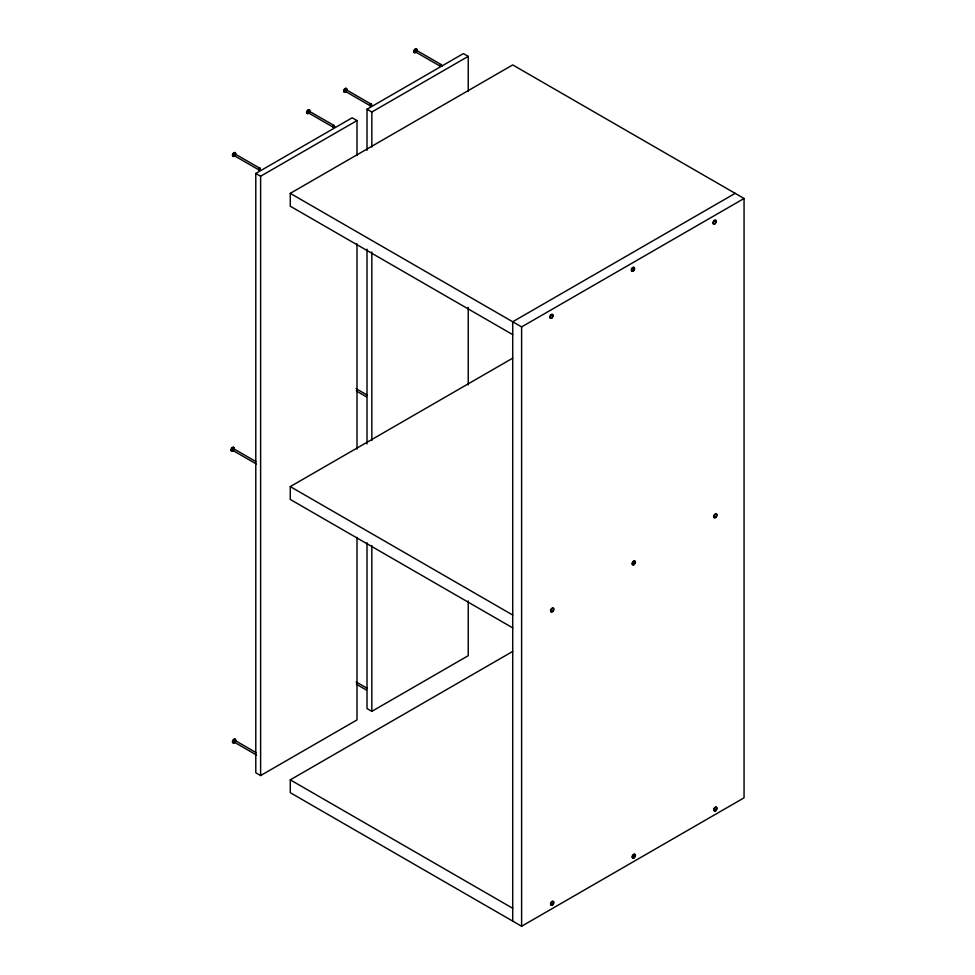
<?xml version="1.0" encoding="UTF-8"?>
<svg xmlns="http://www.w3.org/2000/svg" width="975" height="975" viewBox="0 0 975 975"><rect width="100%" height="100%" fill="white"/><g stroke="black" fill="none" stroke-linecap="round" stroke-linejoin="round"><path stroke-width="1.46" d="M234.938 154.44L234.122 153.965L233.707 155.33L259.033 169.979L260.24 169.589L259.972 168.346L234.768 153.794M260.142 168.59L260.24 169.589C257.095 171.539 260.362 165.896 260.24 169.589L259.326 170.016M259.496 169.942L260.167 168.785M309.087 111.625L308.441 111.028L307.856 112.527L333.182 127.177L334.388 126.787L334.12 125.543L309.014 111.089M334.291 125.787L334.388 126.787C331.244 128.737 334.51 123.082 334.388 126.787L333.474 127.201M333.645 127.128L334.315 125.97M346.162 90.224L345.516 89.627L344.931 91.114L370.256 105.775L371.463 105.385L371.304 104.24L345.979 89.578M371.365 104.386L371.463 105.385C368.233 107.274 371.707 101.729 371.463 105.385L370.549 105.8M370.719 105.727L371.39 104.569M441.431 64.862L441.529 65.861C438.238 67.616 441.87 62.376 441.529 65.861L440.322 66.251L415.106 51.687L415.106 50.603L416.057 50.054L441.261 64.618L441.529 65.861L440.615 66.276M440.785 66.203L441.456 65.045M632.921 562.977L633.226 562.331M632.287 268.893L632.287 269.99M633.238 855.575L632.933 856.611M632.422 268.698L633.238 268.357M234.463 155.257L233.817 155.427M308.612 112.442L307.966 112.625M345.686 91.041L345.04 91.211M232.964 449.95L232.123 449.682L233.135 448.439L255.962 461.589M357.008 537.371L357.008 719.916L260.618 775.564L255.791 772.785L255.791 173.452L352.182 117.792L357.008 120.583L357.008 155.561M367.014 150.308L367.014 109.237L463.405 53.576L468.232 56.367L468.232 91.345M255.791 173.452L260.618 176.231L357.008 120.583M367.014 109.237L371.841 112.015L468.232 56.367M512.716 334.62L290.27 206.2L290.27 193.355L512.716 64.923L744.059 198.486L744.059 797.818L521.613 926.25L290.27 792.687L290.27 779.842L512.716 651.422M735.162 193.355L512.716 321.774L512.716 921.107M290.27 193.355L521.613 326.918L744.059 198.486M512.716 627.863L290.27 499.444L290.27 486.598L512.716 358.166M367.014 542.758L367.014 708.569L371.841 711.348L468.232 655.7L468.232 600.941M440.456 66.288L441.529 65.861L441.37 64.716M370.39 105.812L371.463 105.385L371.304 104.24M333.316 127.213L334.388 126.787L334.23 125.641M259.167 170.028L260.24 169.589L260.081 168.443M440.968 66.081L441.431 65.252M370.89 105.593L371.365 104.776M333.828 127.006L334.291 126.189M259.679 169.808L260.142 168.992M440.212 66.154L441.529 65.861L441.261 64.618M370.147 105.678L371.463 105.385L371.061 104.093M333.072 127.079L334.388 126.787L333.986 125.495M258.923 169.882L260.24 169.589L259.972 168.346M440.139 66.007L441.529 65.861L440.968 64.582M370.073 105.519L371.463 105.385L370.89 104.106M332.999 126.933L334.388 126.787L333.828 125.519M258.863 169.735L260.24 169.589L259.679 168.322M440.127 65.812L441.529 65.861L440.785 64.655M370.061 105.337L371.463 105.385L370.719 104.179M332.987 126.738L334.388 126.787L333.645 125.592M258.838 169.553L260.24 169.589L259.496 168.395M440.139 65.605L441.529 65.861L440.615 64.789M370.073 105.129L371.463 105.385L370.549 104.313M332.999 126.531L334.388 126.787L333.474 125.714M258.863 169.333L260.24 169.589L259.326 168.517M415.106 51.687L416.057 50.054M256.193 752.651L234.768 740.281L233.817 740.829L233.817 741.914L256.51 755.016M233.817 741.914L234.768 740.281M440.212 65.374L441.529 65.861L440.456 64.959M370.147 104.898L371.463 105.385L370.39 104.483M333.072 126.311L334.388 126.787L333.316 125.885M258.923 169.114L260.24 169.589L259.167 168.687M440.322 65.154L441.529 65.861M370.256 104.678L371.463 105.385M333.182 126.08L334.388 126.787M259.033 168.894L260.24 169.589M356.07 388.647L367.417 395.192M356.387 391.012L366.466 396.837M232.318 450.121L256.279 463.942M290.27 486.598L512.716 615.03M356.07 681.891L367.417 688.447M356.387 684.255L366.466 690.081M290.27 779.842L512.716 908.273M521.613 326.918L521.613 926.25M468.232 307.357L468.232 384.93M371.841 112.015L371.841 147.006M371.841 251.964L371.841 440.59M371.841 545.549L371.841 711.348M367.014 249.173L367.014 443.881M357.008 243.787L357.008 449.146M260.618 176.231L260.618 775.564M233.915 742.597A2.096 1.207 -60 0 1 232.44 741.89A2.096 1.207 -60 0 1 233.659 739.355A2.096 1.207 -60 0 1 235.353 739.623M232.038 450.962A2.096 1.207 -60 0 1 231.075 449.146A2.096 1.207 -60 0 1 233.281 447.196A2.096 1.207 -60 0 1 233.476 449.694M233.171 450.145A2.096 1.207 -60 0 1 232.428 450.803M234.658 155.452A2.096 1.207 -60 0 1 232.525 155.793A2.096 1.207 -60 0 1 233.659 152.856A2.096 1.207 -60 0 1 235.402 153.538M235.036 155.671A2.096 1.207 -60 0 1 232.83 155.756A2.096 1.207 -60 0 1 234.548 152.77A2.096 1.207 -60 0 1 235.572 154.72M308.807 112.649A2.096 1.207 -60 0 1 306.674 112.978A2.096 1.207 -60 0 1 307.808 110.053A2.096 1.207 -60 0 1 309.55 110.736M345.881 91.236A2.096 1.207 -60 0 1 343.748 91.577A2.096 1.207 -60 0 1 344.882 88.652A2.096 1.207 -60 0 1 346.625 89.322M415.594 52.089A2.096 1.207 -60 0 1 413.778 51.931A2.096 1.207 -60 0 1 414.826 49.225A2.096 1.207 -60 0 1 416.642 49.396M634.847 562.916A2.096 1.207 -60 0 1 632.422 564.562A2.096 1.207 -60 0 1 633.055 561.49A2.096 1.207 -60 0 1 635.042 561.953M551.289 611.825A2.096 1.207 -60 0 1 550.741 609.802A2.096 1.207 -60 0 1 552.764 607.998A2.096 1.207 -60 0 1 553.312 610.021M552.764 610.972A2.096 1.207 -60 0 1 552.411 611.349M633.957 857.476A2.096 1.207 -60 0 1 632.117 856.586A2.096 1.207 -60 0 1 634.432 854.149A2.096 1.207 -60 0 1 634.323 857.098M715.833 221.654A2.096 1.207 -60 0 1 713.554 223.933A2.096 1.207 -60 0 1 713.554 221.118A2.096 1.207 -60 0 1 715.833 220.764M633.811 269.77A2.096 1.207 -60 0 1 631.629 270.928A2.096 1.207 -60 0 1 631.91 268.259A2.096 1.207 -60 0 1 634.043 267.577M552.021 317.265A2.096 1.207 -60 0 1 549.79 317.216A2.096 1.207 -60 0 1 551.777 314.316A2.096 1.207 -60 0 1 552.325 316.826M234.67 742.536A2.096 1.207 -60 0 0 235.341 739.282A2.096 1.207 -60 0 0 232.854 741.487A2.096 1.207 -60 0 0 234.67 742.536M233.183 450.73A2.096 1.207 -60 0 0 233.842 447.488A2.096 1.207 -60 0 0 231.368 449.682A2.096 1.207 -60 0 0 233.183 450.73M308.819 113.234A2.096 1.207 -60 0 0 309.489 109.98A2.096 1.207 -60 0 0 307.003 112.186A2.096 1.207 -60 0 0 308.819 113.234M345.893 91.833A2.096 1.207 -60 0 0 346.564 88.579A2.096 1.207 -60 0 0 344.077 90.785A2.096 1.207 -60 0 0 345.893 91.833M415.959 52.309A2.096 1.207 -60 0 0 416.63 49.055A2.096 1.207 -60 0 0 414.143 51.261A2.096 1.207 -60 0 0 415.959 52.309M715.894 517.359A2.096 1.207 -60 0 0 716.564 514.105A2.096 1.207 -60 0 0 714.078 516.311A2.096 1.207 -60 0 0 715.894 517.359M715.528 517.14A2.096 1.207 -60 0 0 716.186 513.898A2.096 1.207 -60 0 0 713.712 516.092A2.096 1.207 -60 0 0 715.528 517.14M634.311 564.452A2.096 1.207 -60 0 0 634.981 561.21A2.096 1.207 -60 0 0 632.495 563.404A2.096 1.207 -60 0 0 634.311 564.452M552.776 611.557A2.096 1.207 -60 0 0 553.447 608.315A2.096 1.207 -60 0 0 550.96 610.508A2.096 1.207 -60 0 0 552.776 611.557M552.764 904.776A2.096 1.207 -60 0 0 553.434 901.534A2.096 1.207 -60 0 0 550.948 903.727A2.096 1.207 -60 0 0 552.764 904.776M552.398 904.568A2.096 1.207 -60 0 0 553.069 901.314A2.096 1.207 -60 0 0 550.582 903.52A2.096 1.207 -60 0 0 552.398 904.568M634.335 857.695A2.096 1.207 -60 0 0 634.993 854.441A2.096 1.207 -60 0 0 632.519 856.647A2.096 1.207 -60 0 0 634.335 857.695M715.894 810.603A2.096 1.207 -60 0 0 716.564 807.349A2.096 1.207 -60 0 0 714.078 809.555A2.096 1.207 -60 0 0 715.894 810.603M715.528 810.383A2.096 1.207 -60 0 0 716.186 807.142A2.096 1.207 -60 0 0 713.712 809.335A2.096 1.207 -60 0 0 715.528 810.383M715.15 223.677A2.096 1.207 -60 0 0 715.821 220.435A2.096 1.207 -60 0 0 713.334 222.629A2.096 1.207 -60 0 0 715.15 223.677M633.518 270.818A2.096 1.207 -60 0 0 634.177 267.564A2.096 1.207 -60 0 0 631.703 269.77A2.096 1.207 -60 0 0 633.518 270.818M552.033 317.862A2.096 1.207 -60 0 0 552.691 314.608A2.096 1.207 -60 0 0 550.217 316.814A2.096 1.207 -60 0 0 552.033 317.862"/></g></svg>
